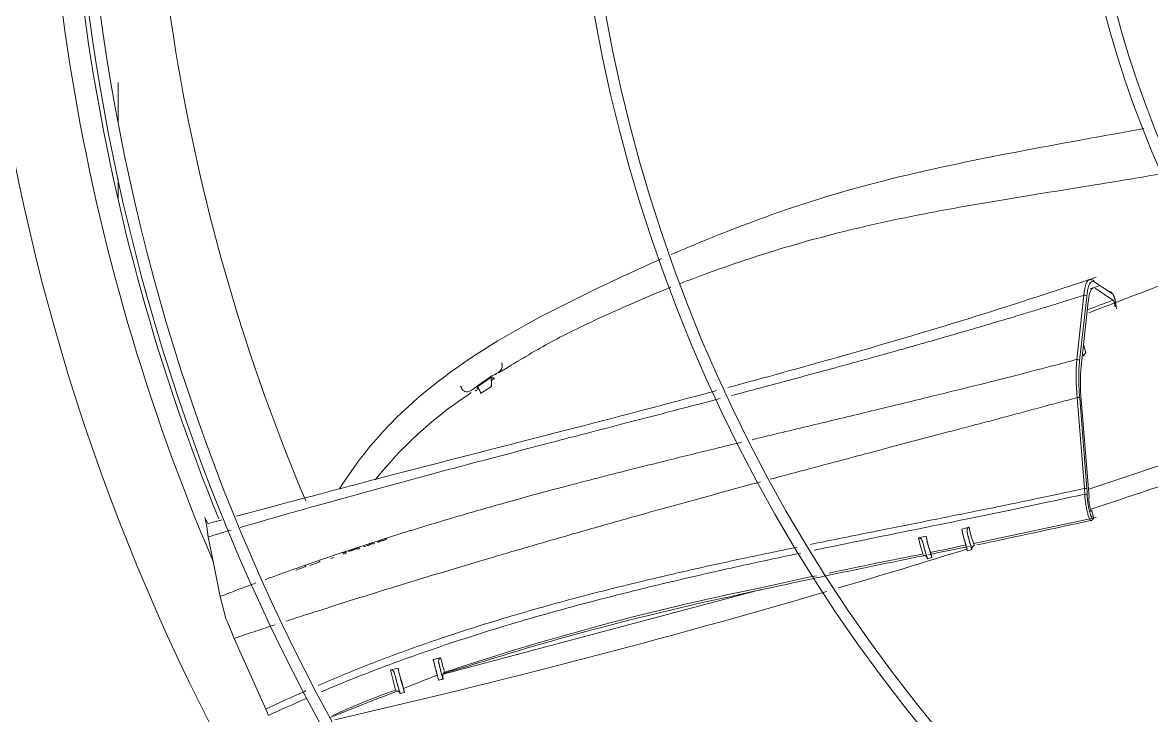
# Model space of a CAD drawing. Header units: millimetres. Extents: x 113490 to 142599, y -20467 to 115.
# Drawn here: x 129638.7 to 129887.5, y -11575.6 to -11422.9 of the extents above; entities that cross this region are included whole.
import ezdxf

# ---------------------------------------------------------------- set-up
doc = ezdxf.new("R2010")
doc.units = ezdxf.units.MM
doc.layers.add('DV3_0', color=7, linetype='Continuous')

msp = doc.modelspace()

# ---------------------------------------------------------------- linework, layer by layer
at = {"layer": 'DV3_0', "color": 7, "linetype": 'Continuous', "lineweight": 15}
for p, q in [((129659.75, -11444.84), (129659.75, -11436.07)), ((129659.75, -11461.9), (129659.75, -11457.32)), ((129876.13, -11480.84), (129873.94, -11481.54)), ((129874.85, -11479.98), (129878.64, -11482.54)), ((129878.97, -11484.07), (129875.04, -11481.39)), ((129873.54, -11484.4), (129871.96, -11498.62)), ((129878.45, -11482.22), (129878.45, -11482.22)), ((129872.98, -11495.66), (129872.49, -11493.83)), ((129743.59, -11500.06), (129744.98, -11499.25)), ((129741.82, -11500.95), (129738.93, -11502.95)), ((129736.6, -11505.13), (129737.57, -11504.37)), ((129738.93, -11502.95), (129739, -11503.09)), ((129739.63, -11504.58), (129742.05, -11503.1)), ((129871.98, -11506.04), (129873.7, -11527.45)), ((129692.72, -11529.82), (129685.81, -11531.64)), ((129874.67, -11531.96), (129874.3, -11530.37)), ((129678.88, -11531.96), (129679.52, -11533.29)), ((129679.33, -11534.02), (129679.62, -11536.21)), ((129679.62, -11533.27), (129679.52, -11533.29)), ((129682.59, -11532.49), (129681.4, -11532.81)), ((129845.66, -11534.53), (129847.28, -11534.08)), ((129848.29, -11537.66), (129875.31, -11531.98)), ((129679.62, -11536.21), (129680.71, -11541.62)), ((129718.73, -11536.75), (129718.32, -11536.91)), ((129718.8, -11536.75), (129718.61, -11536.88)), ((129718.99, -11536.59), (129718.73, -11536.75)), ((129836.13, -11536.47), (129836.82, -11536.28)), ((129836.82, -11536.28), (129837.79, -11536.04)), ((129837.8, -11536.09), (129836.82, -11536.28)), ((129837.8, -11536.09), (129837.79, -11536.04)), ((129712.13, -11538.88), (129710.47, -11539.42)), ((129712.14, -11538.93), (129710.89, -11539.34)), ((129712.47, -11538.73), (129712.13, -11538.88)), ((129712.41, -11538.81), (129712.14, -11538.93)), ((129712.6, -11538.67), (129712.41, -11538.81)), ((129712.54, -11538.99), (129712.8, -11538.84)), ((129712.8, -11538.84), (129713.04, -11538.61)), ((129713.94, -11538.32), (129714.26, -11538.37)), ((129714.98, -11537.97), (129714.49, -11538.09)), ((129714.94, -11538.08), (129714.58, -11538.16)), ((129715.21, -11537.99), (129714.94, -11538.08)), ((129715.26, -11537.88), (129714.98, -11537.97)), ((129715.55, -11537.85), (129715.21, -11537.99)), ((129715.67, -11537.71), (129715.26, -11537.88)), ((129715.74, -11537.71), (129715.55, -11537.85)), ((129715.85, -11537.57), (129715.74, -11537.71)), ((129716, -11537.82), (129716.24, -11537.59)), ((129716.9, -11537.24), (129717, -11537.35)), ((129717, -11537.35), (129717.32, -11537.4)), ((129717.41, -11537.19), (129717.24, -11537.13)), ((129717.55, -11537.12), (129717.28, -11537.14)), ((129718.05, -11537), (129717.55, -11537.12)), ((129718, -11537.11), (129717.64, -11537.19)), ((129718.28, -11537.03), (129718, -11537.11)), ((129718.32, -11536.91), (129718.05, -11537)), ((129718.61, -11536.88), (129718.28, -11537.03)), ((129846.93, -11539.26), (129847.9, -11539.01)), ((129680.71, -11541.62), (129682.23, -11549.36)), ((129704.01, -11541.79), (129704.25, -11541.59)), ((129706.65, -11540.95), (129707.27, -11540.74)), ((129709.91, -11539.6), (129709.29, -11539.8)), ((129709.36, -11540.06), (129709.98, -11539.86)), ((129709.98, -11539.86), (129709.85, -11539.4)), ((129838.09, -11541.02), (129839.06, -11540.78)), ((129698.89, -11543.55), (129700.55, -11542.99)), ((129700.55, -11542.99), (129700.89, -11542.83)), ((129700.89, -11542.83), (129701.14, -11542.63)), ((129702.01, -11542.5), (129703.67, -11541.94)), ((129703.67, -11541.94), (129704.01, -11541.79)), ((129801.48, -11547.85), (129731.36, -11566.45)), ((129800.26, -11547.66), (129802.99, -11547.07)), ((129682.23, -11549.36), (129683.13, -11552.7)), ((129683.13, -11552.7), (129683.46, -11554.25)), ((129683.46, -11554.25), (129683.97, -11555.15)), ((129683.97, -11555.15), (129685.34, -11558.58)), ((129685.34, -11558.58), (129692.31, -11574.2)), ((129729.21, -11563.27), (129730.74, -11562.88)), ((129729.21, -11563.27), (129730.86, -11562.89)), ((129719.79, -11565.51), (129721.44, -11565.14)), ((129731.42, -11566.2), (129732.82, -11565.7)), ((129729.63, -11566.88), (129730.09, -11566.73)), ((129730.16, -11566.74), (129729.63, -11566.88)), ((129730.44, -11567.8), (129731.41, -11567.56)), ((129730.45, -11567.77), (129731.41, -11567.53)), ((129731.41, -11567.53), (129731.32, -11567.17)), ((129719.99, -11570.31), (129720.65, -11570.08)), ((129721.91, -11570.73), (129721.89, -11570.64)), ((129721.91, -11570.76), (129722.88, -11570.52)), ((129722.87, -11570.39), (129722.66, -11569.6)), ((129692.31, -11574.2), (129692.91, -11575.57))]:
    msp.add_line(p, q, dxfattribs=at)
at = {"layer": 'DV3_0', "color": 7, "linetype": 'Continuous', "lineweight": 20}
for p, q in [((129871.02, -11497.11), (129872.58, -11482.96)), ((129871.62, -11497.45), (129873.19, -11483.28)), ((129741.9, -11501.09), (129739, -11503.09)), ((129872.71, -11525.54), (129871.11, -11505.5)), ((129873.24, -11525.65), (129871.64, -11505.61)), ((129872.75, -11526.8), (129872.71, -11525.54)), ((129874.67, -11532), (129874.34, -11530.58))]:
    msp.add_line(p, q, dxfattribs=at)
at = {"layer": 'DV3_0', "color": 7, "linetype": 'Continuous', "lineweight": 15}
for centre, radius, start, end in [((130105.24, -11359.99), 477.5, 136.9802, 223.0198), ((130105.24, -11359.99), 456, 136.2282, 225.3442), ((130105.24, -11359.99), 453.5, 135.9912, 225.5589), ((130105.24, -11359.99), 343.5, 135.6595, 225.6229), ((130105.24, -11359.99), 346, 136.506, 225.3203), ((130105.24, -11359.99), 236, 136.9648, 225.2631), ((130105.24, -11359.99), 233.5, 136.5342, 225.7814), ((130105.24, -11359.99), 457, 175.6931, 202.1465), ((129569.11, -10669.83), 871.89, 290.44342, 292.33228), ((129533.74, -10566.14), 980.7, 290.2634, 290.61082), ((129911.03, -11502.21), 39.24, 174.7559, 185.6061), ((129731.32, -11507.47), 12.36, 31.0863, 31.8376), ((129784.21, -11577.14), 86.33, 123.4772, 141.7283), ((130105.24, -11359.99), 551.5, 195.4775, 254.5225), ((129274.22, -9701.77), 1919.9, 288.19223, 289.74418), ((129294.8, -9772.02), 1851.09, 288.2337, 289.91843), ((129863.1, -11531.62), 16.01, 188.8273, 200.2081), ((129874.18, -11532.07), 0.5, 330.9289, 12.9262), ((129861.62, -11531.1), 26.05, 191.8874, 200.9495), ((129860.25, -11531.88), 22.84, 190.619, 201.0388), ((129869.4, -11529.93), 24.19, 190.9795, 199.6375), ((129294.8, -9772.02), 1851.09, 286.43453, 287.35385), ((129690.24, -10805.57), 748.94, 281.43776, 282.05045), ((129848.61, -11538.8), 0.682, 100.6555, 179.6082), ((130140.75, -13086.93), 1576.47, 101.10452, 101.8727), ((129837.34, -11541.1), 0.775, 14.577, 74.918), ((129379, -9548.27), 2043.73, 281.93018, 282.32762), ((130140.75, -13086.93), 1576.47, 101.97651, 102.37149), ((129294.8, -9772.02), 1851.09, 282.88324, 286.35055), ((129917.64, -12121.51), 585.73, 101.56002, 108.39319), ((129582.84, -10575.34), 996.79, 282.07121, 282.67051), ((127897.22, -5475.5), 6361.01, 286.762242, 286.955844), ((129790.98, -11548.14), 63.6, 193.7672, 196.9844), ((129730.82, -11562.68), 0.217, 249.4082, 281.2988), ((129776.45, -11553.68), 57.87, 191.8004, 196.6527), ((129782.19, -11550.91), 62.39, 193.1783, 197.4298), ((129732.43, -11566.87), 1.15, 158.6355, 195.001), ((129732.01, -11567.18), 0.98, 106.1831, 132.1162), ((129770.06, -11554.98), 50.66, 193.4884, 198.1214), ((130066.63, -12438.16), 934.19, 111.14595, 111.60499), ((128596.24, -8765.95), 3021.46, 291.55519, 291.85481), ((129772.17, -11716.99), 155.68, 109.5835, 114.7067)]:
    msp.add_arc(centre, radius, start, end, dxfattribs=at)
at = {"layer": 'DV3_0', "color": 7, "linetype": 'Continuous', "lineweight": 20}
for centre, radius, start, end in [((130105.24, -11359.99), 461.75, 175.5375, 203.1631), ((130096.56, -11360.32), 429.63, 176.1966, 203.0131), ((129916.26, -11500.81), 45.39, 175.3182, 185.9265), ((129853.38, -11527.28), 19.93, 0.7189, 4.7029), ((129458.02, -9651.69), 1926.37, 281.7096, 282.47942), ((129884.95, -11526.44), 39.1, 193.4878, 198.6422), ((129870.8, -11529.61), 34.61, 193.3187, 199.0477), ((129458.02, -9651.69), 1926.37, 281.38636, 281.65762), ((129863.1, -11531.62), 16.01, 200.2081, 203.8309), ((130747.95, -16025.12), 4576.28, 101.47805, 101.75882), ((129941.85, -12223.32), 689.87, 102.60617, 105.9473), ((129786.62, -11550.05), 57.22, 192.9705, 196.4331), ((129771.93, -11553.88), 42.73, 194.0223, 198.1249)]:
    msp.add_arc(centre, radius, start, end, dxfattribs=at)
for centre, major_axis, ratio, start_param, end_param in [((129874.37, -11480.06), (-0.218, -0.45), 0.976139, 2.165143, 3.931409), ((129876.94, -11496.51), (2.47, -16.6), 0.179754, 3.019318, 3.763452), ((129872.71, -11483.35), (-0.498, 0.049), 0.805706, 3.450205, 5.061922), ((129878.02, -11477.26), (0.83, -5.36), 0.179908, -0.200081, -0.039458), ((129871.13, -11497.52), (-0.496, 0.063), 0.833159, 3.472934, 5.046604), ((129872.76, -11525.72), (-0.498, -0.04), 0.37387, 3.336805, 4.768335), ((129872.82, -11527.11), (-0.5, -0.005), 0.617283, 3.372309, 4.844377), ((129874.18, -11532.07), (-0.437, 0.243), 0.958352, 3.141576, 3.823082), ((129874.18, -11532.07), (-0.487, -0.112), 0.366919, 2.946969, 3.140847), ((129837.44, -11541.03), (0.698, 0.05), 0.984426, 1.359553, 1.70257)]:
    msp.add_ellipse(centre, major_axis=major_axis, ratio=ratio, start_param=start_param, end_param=end_param, dxfattribs=at)
at = {"layer": 'DV3_0', "color": 7, "linetype": 'Continuous', "lineweight": 15}
for centre, major_axis, ratio, start_param, end_param in [((129878.16, -11482.62), (-0.319, -0.385), 0.964026, 2.39814, 4.055708), ((128593.16, -12010.67), (1052.8, 567.59), 0.529579, -0.151955, -0.148725), ((129874.18, -11532.07), (-0.437, 0.243), 0.958352, 2.27676, 3.141576), ((129838.32, -11537.87), (-0.74, 2.91), 0.031385, 0.880663, 3.86689), ((129846.19, -11536.35), (-0.74, 2.91), 0.031385, 0.886622, 3.141589), ((129847.16, -11536.11), (-0.74, 2.91), 0.031385, 1.37262, 3.36681), ((129837.36, -11538.12), (-0.74, 2.91), 0.031385, 1.377637, 3.141593), ((129729.7, -11564.89), (-0.74, 2.91), 0.031385, 0.97146, 3.141593), ((129722.07, -11567.32), (-0.81, 3.2), 0.031385, 0.813261, 3.41258), ((129730.67, -11564.65), (-0.74, 2.91), 0.031385, 1.418641, 3.277547), ((129721.1, -11567.56), (-0.81, 3.2), 0.031385, 1.319686, 3.141593)]:
    msp.add_ellipse(centre, major_axis=major_axis, ratio=ratio, start_param=start_param, end_param=end_param, dxfattribs=at)
for points, knots in [([(129885.81, -11446.21), (129883.72, -11446.6), (129881.64, -11446.98), (129869.59, -11449.17), (129859.71, -11450.94), (129840.18, -11454.88), (129830.56, -11457.04), (129811.8, -11462.32), (129802.68, -11465.47), (129789.67, -11470.59), (129785.63, -11472.26), (129781.63, -11474)], [0.0988758, 0.0988758, 0.0988758, 0.0988758, 0.125, 0.125, 0.25, 0.25, 0.375, 0.375, 0.5, 0.5, 0.5569003, 0.5569003, 0.5569003, 0.5569003]), ([(129783.56, -11480.41), (129785.58, -11479.62), (129793.98, -11476.44), (129809.51, -11471.34), (129830.31, -11466.23), (129851.65, -11462.37), (129871.6, -11459.2), (129884.74, -11457.07), (129890.58, -11456.01)], [0.2428611, 0.2428611, 0.2428611, 0.2428611, 0.2795611, 0.3948142, 0.5195556, 0.6421753, 0.7617357, 0.8637565, 0.8637565, 0.8637565, 0.8637565]), ([(129779.59, -11474.9), (129775.48, -11476.71), (129771.4, -11478.58), (129758.63, -11484.63), (129749.98, -11488.98), (129733.82, -11498.96), (129726.3, -11504.6), (129715.6, -11515.6), (129711.8, -11520.37), (129708.54, -11525.66)], [0.5665409, 0.5665409, 0.5665409, 0.5665409, 0.625, 0.625, 0.75, 0.75, 0.875, 0.875, 0.9567536, 0.9567536, 0.9567536, 0.9567536]), ([(129875.28, -11479.01), (129864.96, -11482.42), (129847.49, -11488.17), (129819.86, -11496.26), (129802.2, -11501.13), (129794.12, -11503.31)], [0, 0, 0, 0, 0.1564497, 0.3139341, 0.4468591, 0.4468591, 0.4468591, 0.4468591]), ([(129873.7, -11479.55), (129873.72, -11479.54), (129873.8, -11479.51), (129873.92, -11479.5), (129874.06, -11479.52), (129874.16, -11479.57), (129874.21, -11479.59)], [0.7789943, 0.7789943, 0.7789943, 0.7789943, 0.8174029, 0.8795263, 0.9404048, 1, 1, 1, 1]), ([(129744.98, -11499.25), (129748.72, -11496.96), (129754.86, -11493.23), (129764.65, -11488.5), (129773.4, -11484.55), (129778.81, -11482.3), (129781.56, -11481.2)], [0, 0, 0, 0, 0.0674341, 0.1313492, 0.1805317, 0.2307038, 0.2307038, 0.2307038, 0.2307038]), ([(129874.58, -11481.36), (129874.56, -11481.37), (129874.47, -11481.41), (129874.3, -11481.55), (129874.1, -11481.86), (129873.92, -11482.31), (129873.79, -11482.75), (129873.71, -11483.16), (129873.65, -11483.47), (129873.59, -11483.89), (129873.56, -11484.22), (129873.54, -11484.4)], [0.2206589, 0.2206589, 0.2206589, 0.2206589, 0.2457421, 0.3663177, 0.4945423, 0.6134411, 0.7461812, 0.7911285, 0.8485935, 0.918337, 1, 1, 1, 1]), ([(129878.81, -11482.62), (129878.83, -11482.63), (129878.88, -11482.64), (129878.95, -11482.7), (129879.02, -11482.8), (129879.08, -11482.92), (129879.15, -11483.06), (129879.21, -11483.2), (129879.26, -11483.35), (129879.3, -11483.5), (129879.35, -11483.64), (129879.39, -11483.78), (129879.43, -11483.94), (129879.47, -11484.13), (129879.52, -11484.34), (129879.57, -11484.59), (129879.61, -11484.85), (129879.66, -11485.12), (129879.7, -11485.38), (129879.73, -11485.66), (129879.75, -11485.84), (129879.76, -11485.94)], [0, 0, 0, 0, 0.070656, 0.138985, 0.205034, 0.267514, 0.324952, 0.376491, 0.422024, 0.462559, 0.49991, 0.536192, 0.5739, 0.615856, 0.664062, 0.718193, 0.775155, 0.831278, 0.884322, 0.938551, 1, 1, 1, 1]), ([(129879.45, -11485.52), (129879.44, -11485.47), (129879.43, -11485.37), (129879.41, -11485.23), (129879.39, -11485.08), (129879.37, -11484.95), (129879.34, -11484.77), (129879.29, -11484.57), (129879.23, -11484.35), (129879.18, -11484.22), (129879.13, -11484.13), (129879.1, -11484.08), (129879.06, -11484.05), (129879.03, -11484.03), (129879, -11484.04), (129878.98, -11484.06), (129878.97, -11484.07)], [0, 0, 0, 0, 0.061484, 0.120759, 0.17791, 0.233099, 0.286578, 0.387652, 0.494958, 0.599985, 0.656741, 0.717347, 0.789284, 0.851454, 0.928238, 1, 1, 1, 1]), ([(129872.96, -11495.58), (129872.98, -11495.67), (129872.9, -11495.83), (129872.62, -11496.03), (129872.43, -11496.1), (129872.32, -11496.14)], [0.5009267, 0.5009267, 0.5009267, 0.5009267, 0.7479007, 0.8535179, 1, 1, 1, 1]), ([(129872.34, -11496.1), (129872.37, -11496.09), (129872.44, -11496.07), (129872.53, -11496.07), (129872.58, -11496.09), (129872.61, -11496.11), (129872.62, -11496.13), (129872.63, -11496.16), (129872.61, -11496.19), (129872.58, -11496.24), (129872.5, -11496.29), (129872.43, -11496.32), (129872.4, -11496.33)], [0, 0, 0, 0, 0.124634, 0.249634, 0.374563, 0.424786, 0.500012, 0.562745, 0.625486, 0.750415, 0.875412, 1, 1, 1, 1]), ([(129744.28, -11497.89), (129744.3, -11497.94), (129744.32, -11498.03), (129744.35, -11498.16), (129744.38, -11498.29), (129744.39, -11498.41), (129744.39, -11498.53), (129744.39, -11498.64), (129744.38, -11498.8), (129744.33, -11499.01), (129744.19, -11499.3), (129743.94, -11499.63), (129743.53, -11499.99), (129743.11, -11500.26), (129742.74, -11500.46), (129742.48, -11500.59), (129742.27, -11500.69), (129742.11, -11500.77), (129742.03, -11500.81), (129741.96, -11500.85), (129741.88, -11500.9), (129741.84, -11500.93), (129741.82, -11500.95)], [0, 0, 0, 0, 0.032328, 0.063073, 0.092245, 0.119888, 0.146068, 0.170876, 0.194414, 0.256978, 0.319523, 0.419318, 0.545451, 0.702088, 0.765789, 0.831971, 0.904287, 0.924636, 0.944337, 0.963782, 0.98257, 1, 1, 1, 1]), ([(129741.9, -11501.09), (129741.91, -11501.16), (129741.93, -11501.31), (129741.96, -11501.52), (129741.98, -11501.73), (129742, -11501.92), (129742.02, -11502.11), (129742.03, -11502.29), (129742.03, -11502.46), (129742.03, -11502.61), (129742.02, -11502.75), (129742, -11502.88), (129741.98, -11502.99), (129741.95, -11503.08), (129741.91, -11503.16), (129741.86, -11503.22), (129741.82, -11503.24), (129741.8, -11503.25)], [0, 0, 0, 0, 0.0319985, 0.0644103, 0.0972083, 0.1303695, 0.1638756, 0.1977141, 0.2318782, 0.2663682, 0.3011914, 0.3363627, 0.3719057, 0.4078521, 0.444243, 0.4811279, 0.5185658, 0.5185658, 0.5185658, 0.5185658]), ([(129742.51, -11501.17), (129742.55, -11501.21), (129742.61, -11501.29), (129742.65, -11501.41), (129742.6, -11501.44), (129742.46, -11501.37), (129742.32, -11501.27), (129742.17, -11501.15), (129742.05, -11501.07), (129741.98, -11501.05), (129741.93, -11501.06), (129741.91, -11501.08), (129741.9, -11501.09)], [0, 0, 0, 0, 0.126378, 0.21914, 0.466092, 0.602057, 0.745168, 0.891066, 0.957479, 0.981985, 0.99081, 1, 1, 1, 1]), ([(129742.51, -11501.17), (129742.51, -11501.2), (129742.5, -11501.26), (129742.48, -11501.34), (129742.46, -11501.4), (129742.43, -11501.46), (129742.4, -11501.51), (129742.37, -11501.55), (129742.33, -11501.58), (129742.29, -11501.6), (129742.25, -11501.61), (129742.2, -11501.62), (129742.15, -11501.61), (129742.1, -11501.6), (129742.04, -11501.57), (129741.99, -11501.55), (129741.96, -11501.53)], [0, 0, 0, 0, 0.0396478, 0.0788683, 0.1176969, 0.1561688, 0.1943187, 0.232181, 0.2697894, 0.3071769, 0.3443762, 0.3814187, 0.4183352, 0.4551558, 0.4919094, 0.5415641, 0.5415641, 0.5415641, 0.5415641]), ([(129791.61, -11503.98), (129790.79, -11504.21), (129778.99, -11507.37), (129754.71, -11513.7), (129721.78, -11522.09), (129702.15, -11527.31), (129692.72, -11529.82)], [0.4606216, 0.4606216, 0.4606216, 0.4606216, 0.474258, 0.6546603, 0.8594124, 1, 1, 1, 1]), ([(129738.93, -11502.95), (129738.87, -11502.99), (129738.72, -11503.1), (129738.42, -11503.34), (129738.05, -11503.65), (129737.51, -11504.01), (129736.9, -11504.31), (129736.19, -11504.26), (129735.57, -11503.79), (129735.35, -11503.3), (129735.22, -11503)], [0, 0, 0, 0, 0.04318, 0.110156, 0.237581, 0.354066, 0.528948, 0.673893, 0.807982, 1, 1, 1, 1]), ([(129739, -11503.09), (129738.99, -11503.1), (129738.96, -11503.14), (129738.95, -11503.19), (129738.93, -11503.27), (129738.92, -11503.36), (129738.9, -11503.49), (129738.88, -11503.67), (129738.82, -11503.85), (129738.73, -11504.02), (129738.57, -11504.1), (129738.48, -11503.94), (129738.44, -11503.87)], [0, 0, 0, 0, 0.012152, 0.036167, 0.072819, 0.121928, 0.182541, 0.276734, 0.444448, 0.565014, 0.79299, 1, 1, 1, 1]), ([(129738.44, -11503.87), (129738.44, -11503.87), (129738.45, -11503.89), (129738.47, -11503.92), (129738.49, -11503.94), (129738.51, -11503.97), (129738.52, -11503.99), (129738.53, -11503.99)], [0, 0, 0, 0, 0.0162808, 0.0362064, 0.0597339, 0.0868175, 0.1174109, 0.1174109, 0.1174109, 0.1174109]), ([(129739, -11503.09), (129739.02, -11503.15), (129739.08, -11503.27), (129739.16, -11503.43), (129739.23, -11503.58), (129739.3, -11503.72), (129739.36, -11503.84), (129739.42, -11503.96), (129739.48, -11504.07), (129739.53, -11504.16), (129739.57, -11504.24), (129739.61, -11504.31), (129739.65, -11504.37), (129739.68, -11504.42), (129739.71, -11504.45), (129739.73, -11504.48), (129739.75, -11504.49), (129739.76, -11504.49), (129739.77, -11504.49), (129739.77, -11504.49)], [0, 0, 0, 0, 0.0318903, 0.0633931, 0.0945091, 0.1252398, 0.1555879, 0.1855574, 0.2151535, 0.2443828, 0.2732533, 0.3017752, 0.3299622, 0.3578293, 0.3853906, 0.4126604, 0.4396522, 0.4663794, 0.4748855, 0.4748855, 0.4748855, 0.4748855]), ([(129873.7, -11527.45), (129873.69, -11527.47), (129873.69, -11527.52), (129873.68, -11527.6), (129873.67, -11527.7), (129873.67, -11527.87), (129873.68, -11528.07), (129873.69, -11528.33), (129873.72, -11528.59), (129873.77, -11528.96), (129873.85, -11529.42), (129873.97, -11529.92), (129874.08, -11530.24), (129874.17, -11530.43), (129874.22, -11530.51), (129874.26, -11530.55), (129874.29, -11530.57), (129874.32, -11530.58), (129874.34, -11530.58), (129874.34, -11530.58)], [0, 0, 0, 0, 0.024695, 0.053782, 0.087879, 0.127694, 0.203988, 0.253847, 0.318526, 0.37839, 0.501334, 0.62403, 0.747508, 0.806312, 0.8729, 0.899948, 0.936287, 0.974327, 1, 1, 1, 1]), ([(129874.34, -11530.58), (129874.35, -11530.57), (129874.35, -11530.57), (129874.35, -11530.57), (129874.33, -11530.56), (129874.3, -11530.55), (129874.23, -11530.54), (129874.15, -11530.53), (129874.05, -11530.54), (129873.95, -11530.55), (129873.88, -11530.56), (129873.84, -11530.57)], [0, 0, 0, 0, 0.087092, 0.172213, 0.257026, 0.380631, 0.50268, 0.627614, 0.750237, 0.875771, 1, 1, 1, 1]), ([(129846.93, -11535.56), (129846.91, -11535.51), (129846.89, -11535.41), (129846.86, -11535.26), (129846.85, -11535.13), (129846.83, -11535), (129846.83, -11534.83), (129846.84, -11534.65), (129846.9, -11534.45), (129846.97, -11534.3), (129847.07, -11534.19), (129847.17, -11534.12), (129847.24, -11534.09), (129847.28, -11534.08)], [0, 0, 0, 0, 0.088851, 0.173568, 0.254282, 0.331144, 0.404329, 0.55088, 0.680167, 0.780153, 0.868435, 0.936175, 1, 1, 1, 1]), ([(129874.29, -11532.55), (129874.28, -11532.56), (129874.27, -11532.59), (129874.24, -11532.62), (129874.22, -11532.64), (129874.2, -11532.66), (129874.17, -11532.67), (129874.15, -11532.67), (129874.1, -11532.65), (129874.02, -11532.6), (129873.94, -11532.49), (129873.91, -11532.42)], [0, 0, 0, 0, 0.0206902, 0.0405381, 0.0595432, 0.0777058, 0.0950265, 0.1115061, 0.1271451, 0.1930185, 0.2534069, 0.2534069, 0.2534069, 0.2534069]), ([(129836.13, -11536.47), (129836.15, -11536.46), (129836.19, -11536.45), (129836.25, -11536.45), (129836.3, -11536.45), (129836.39, -11536.46), (129836.51, -11536.5), (129836.64, -11536.6), (129836.78, -11536.74), (129836.89, -11536.92), (129836.98, -11537.12), (129837.06, -11537.34), (129837.1, -11537.5), (129837.12, -11537.58)], [0, 0, 0, 0, 0.032379, 0.064877, 0.098196, 0.132989, 0.220633, 0.319533, 0.44843, 0.594641, 0.718998, 0.853852, 1, 1, 1, 1]), ([(129848.48, -11538.08), (129848.46, -11538.08), (129848.42, -11538.09), (129848.35, -11538.12), (129848.2, -11538.2), (129848.07, -11538.35), (129847.98, -11538.52), (129847.93, -11538.66), (129847.91, -11538.77), (129847.9, -11538.87), (129847.9, -11538.91), (129847.9, -11538.94)], [0, 0, 0, 0, 0.0308, 0.062191, 0.13033, 0.312414, 0.440895, 0.587725, 0.713605, 0.850761, 1, 1, 1, 1]), ([(129730.47, -11564.23), (129730.46, -11564.18), (129730.43, -11564.08), (129730.41, -11563.94), (129730.39, -11563.8), (129730.39, -11563.64), (129730.4, -11563.46), (129730.43, -11563.28), (129730.49, -11563.14), (129730.57, -11563.03), (129730.65, -11562.94), (129730.71, -11562.9), (129730.74, -11562.88)], [0, 0, 0, 0, 0.101988, 0.199112, 0.29162, 0.379801, 0.524136, 0.654838, 0.75935, 0.85428, 0.929517, 1, 1, 1, 1]), ([(129719.79, -11565.51), (129719.81, -11565.51), (129719.85, -11565.5), (129719.91, -11565.5), (129719.97, -11565.51), (129720.06, -11565.53), (129720.17, -11565.58), (129720.31, -11565.69), (129720.44, -11565.85), (129720.55, -11566.05), (129720.65, -11566.28), (129720.73, -11566.52), (129720.78, -11566.7), (129720.8, -11566.79)], [0, 0, 0, 0, 0.029358, 0.059261, 0.090527, 0.123873, 0.209457, 0.309205, 0.438254, 0.585956, 0.712395, 0.850229, 1, 1, 1, 1]), ([(129721, -11570.26), (129721.02, -11570.25), (129721.05, -11570.24), (129721.11, -11570.23), (129721.16, -11570.22), (129721.24, -11570.22), (129721.34, -11570.23), (129721.51, -11570.27), (129721.67, -11570.37), (129721.79, -11570.49), (129721.85, -11570.58), (129721.87, -11570.62), (129721.89, -11570.64)], [0, 0, 0, 0, 0.050319, 0.100915, 0.151856, 0.203202, 0.306476, 0.420612, 0.688125, 0.841016, 0.929395, 1, 1, 1, 1])]:
    msp.add_open_spline(points, degree=3, knots=knots, dxfattribs=at)
at = {"layer": 'DV3_0', "color": 7, "linetype": 'Continuous', "lineweight": 20}
for points, knots in [([(129872.58, -11482.96), (129872.58, -11482.88), (129872.59, -11482.74), (129872.61, -11482.55), (129872.63, -11482.39), (129872.65, -11482.25), (129872.66, -11482.15), (129872.69, -11481.93), (129872.74, -11481.64), (129872.84, -11481.13), (129872.97, -11480.61), (129873.17, -11480.11), (129873.39, -11479.76), (129873.58, -11479.6), (129873.68, -11479.56), (129873.7, -11479.55)], [0, 0, 0, 0, 0.0298431, 0.0562608, 0.079214, 0.0986714, 0.1146082, 0.1270052, 0.1941541, 0.2536274, 0.3863546, 0.5051986, 0.6334618, 0.7540799, 0.7789943, 0.7789943, 0.7789943, 0.7789943]), ([(129872.58, -11482.96), (129871.67, -11483.24), (129869.84, -11483.82), (129867.05, -11484.69), (129864.17, -11485.59), (129861.2, -11486.49), (129858.15, -11487.42), (129855.01, -11488.36), (129851.78, -11489.32), (129848.46, -11490.3), (129845.05, -11491.29), (129841.55, -11492.3), (129837.96, -11493.32), (129834.29, -11494.37), (129828.13, -11496.09), (129818.69, -11498.7), (129806.81, -11501.91), (129798.61, -11504.08), (129794.92, -11505.06)], [0, 0, 0, 0, 0.014183, 0.0288022, 0.0438596, 0.0593574, 0.0752979, 0.0916834, 0.108516, 0.1257975, 0.14353, 0.1617153, 0.1803553, 0.199452, 0.2190068, 0.2761651, 0.3462044, 0.4033553, 0.4033553, 0.4033553, 0.4033553]), ([(129871.02, -11497.11), (129869.82, -11497.43), (129865.82, -11498.49), (129858.72, -11500.33), (129849.39, -11502.68), (129839.1, -11505.23), (129827.76, -11507.99), (129815.58, -11510.92), (129806.01, -11513.22), (129800.6, -11514.52), (129799.45, -11514.8)], [0, 0, 0, 0, 0.0191542, 0.0640617, 0.113509, 0.1678338, 0.2276236, 0.293451, 0.3607122, 0.3789398, 0.3789398, 0.3789398, 0.3789398]), ([(129871.64, -11505.61), (129871.61, -11505.25), (129871.56, -11504.53), (129871.5, -11503.49), (129871.46, -11502.49), (129871.43, -11501.53), (129871.43, -11500.61), (129871.45, -11499.74), (129871.48, -11498.92), (129871.54, -11498.14), (129871.59, -11497.67), (129871.62, -11497.45)], [0, 0, 0, 0, 0.109418, 0.218488, 0.328111, 0.438, 0.54803, 0.65855, 0.771091, 0.885182, 1, 1, 1, 1]), ([(129792.44, -11505.71), (129790.24, -11506.29), (129786.35, -11507.31), (129779.36, -11509.13), (129771.7, -11511.12), (129763.17, -11513.34), (129753.21, -11515.94), (129741.84, -11518.92), (129728.75, -11522.4), (129715.94, -11525.87), (129705.51, -11528.76), (129697.46, -11531.04), (129691.96, -11532.61), (129688.35, -11533.66), (129686.68, -11534.14)], [0.4161929, 0.4161929, 0.4161929, 0.4161929, 0.4501907, 0.4764166, 0.5245765, 0.5686568, 0.6086149, 0.6787752, 0.7448018, 0.8115932, 0.8776529, 0.9069317, 0.9370804, 0.9632634, 0.9632634, 0.9632634, 0.9632634]), ([(129871.11, -11505.5), (129869.76, -11505.87), (129867.05, -11506.6), (129863, -11507.7), (129858.94, -11508.78), (129854.88, -11509.87), (129850.82, -11510.95), (129846.76, -11512.02), (129839.6, -11513.92), (129828.52, -11516.84), (129817.11, -11519.87), (129808.48, -11522.17), (129805.13, -11523.07), (129803.47, -11523.52)], [0, 0, 0, 0, 0.0217234, 0.0434514, 0.0651837, 0.0869197, 0.1086594, 0.1304026, 0.1521493, 0.2236007, 0.3082973, 0.3353966, 0.3621618, 0.3621618, 0.3621618, 0.3621618]), ([(129797.12, -11515.36), (129795.17, -11515.83), (129789.8, -11517.13), (129781.37, -11519.2), (129772.15, -11521.51), (129763.89, -11523.63), (129756.51, -11525.57), (129749.9, -11527.36), (129743.91, -11529.02), (129738.3, -11530.61), (129732.82, -11532.21), (129727.35, -11533.86), (129721.85, -11535.55), (129716.39, -11537.29), (129710.95, -11539.06), (129705.43, -11540.92), (129699.6, -11542.94), (129695.13, -11544.54), (129692.58, -11545.47), (129692.13, -11545.64)], [0.3911704, 0.3911704, 0.3911704, 0.3911704, 0.4219505, 0.4760424, 0.5241516, 0.5674854, 0.6062973, 0.6407511, 0.6718307, 0.7009715, 0.72961, 0.7586398, 0.7878647, 0.8169556, 0.8456389, 0.874599, 0.9053004, 0.9392274, 0.9465458, 0.9465458, 0.9465458, 0.9465458]), ([(129801.33, -11524.1), (129800.76, -11524.25), (129795.86, -11525.58), (129786.62, -11528.09), (129774.33, -11531.5), (129762.68, -11534.8), (129751.93, -11537.89), (129741.57, -11540.93), (129731.71, -11543.87), (129722.26, -11546.74), (129712.94, -11549.63), (129705.4, -11552.01), (129699.96, -11553.76), (129697.63, -11554.51), (129696.7, -11554.82)], [0.3735983, 0.3735983, 0.3735983, 0.3735983, 0.3827721, 0.4523653, 0.5223247, 0.580713, 0.6402671, 0.6958477, 0.7484166, 0.7999318, 0.8492257, 0.8999629, 0.9226776, 0.9379893, 0.9379893, 0.9379893, 0.9379893]), ([(129872.71, -11525.54), (129871.43, -11525.82), (129867.18, -11526.74), (129859.64, -11528.33), (129849.73, -11530.36), (129838.76, -11532.57), (129826.59, -11534.99), (129817.64, -11536.79), (129812.72, -11537.79), (129812.3, -11537.87)], [0, 0, 0, 0, 0.0210593, 0.0696993, 0.1235028, 0.183056, 0.2489584, 0.3224962, 0.3293416, 0.3293416, 0.3293416, 0.3293416]), ([(129872.75, -11526.8), (129870.22, -11527.35), (129864.98, -11528.5), (129856.87, -11530.2), (129848.26, -11531.98), (129836.88, -11534.3), (129825.1, -11536.68), (129816.36, -11538.49), (129813.1, -11539.17)], [0, 0, 0, 0, 0.0417012, 0.0860656, 0.1330959, 0.1827939, 0.2725774, 0.3260678, 0.3260678, 0.3260678, 0.3260678]), ([(129873.91, -11532.42), (129873.87, -11532.35), (129873.78, -11532.19), (129873.66, -11531.87), (129873.53, -11531.48), (129873.36, -11530.89), (129873.16, -11530.04), (129872.99, -11529.1), (129872.89, -11528.35), (129872.83, -11527.86), (129872.79, -11527.46), (129872.77, -11527.12), (129872.76, -11526.91), (129872.75, -11526.8)], [0.2534069, 0.2534069, 0.2534069, 0.2534069, 0.3175249, 0.3785502, 0.4412392, 0.5027172, 0.6254039, 0.7493043, 0.8107487, 0.8740286, 0.9140105, 0.9560016, 1, 1, 1, 1]), ([(129809.38, -11538.47), (129805.63, -11539.24), (129796.12, -11541.23), (129780.71, -11544.64), (129763.77, -11548.77), (129747.97, -11553.13), (129733.87, -11557.5), (129721.19, -11561.92), (129711.32, -11565.76), (129705.66, -11568.15), (129703.82, -11568.94)], [0.3452723, 0.3452723, 0.3452723, 0.3452723, 0.406586, 0.5009576, 0.5981454, 0.6857366, 0.7633916, 0.8342268, 0.9005803, 0.9325562, 0.9325562, 0.9325562, 0.9325562]), ([(129810.2, -11539.77), (129809.07, -11540.01), (129803.02, -11541.29), (129791.54, -11543.79), (129777.85, -11546.97), (129765.91, -11549.97), (129753.36, -11553.34), (129738.25, -11557.81), (129723.52, -11562.83), (129712.31, -11567.12), (129706.98, -11569.31), (129704.5, -11570.36)], [0.3419243, 0.3419243, 0.3419243, 0.3419243, 0.3606127, 0.4412254, 0.5306463, 0.5863802, 0.6389306, 0.739368, 0.8394667, 0.8887403, 0.9320126, 0.9320126, 0.9320126, 0.9320126]), ([(129690.11, -11546.38), (129688.87, -11546.84), (129686.24, -11547.83), (129683.61, -11548.83), (129682.23, -11549.36)], [0.95740736, 0.95740736, 0.95740736, 0.95740736, 0.97745289, 1, 1, 1, 1]), ([(129694.37, -11555.58), (129693.02, -11556.02), (129690.01, -11557.01), (129687, -11558.02), (129685.34, -11558.58)], [0.95067555, 0.95067555, 0.95067555, 0.95067555, 0.97269727, 1, 1, 1, 1]), ([(129701.14, -11570.11), (129700.26, -11570.51), (129697.3, -11571.83), (129694.36, -11573.21), (129692.31, -11574.2)], [0.94812441, 0.94812441, 0.94812441, 0.94812441, 0.96364208, 1, 1, 1, 1])]:
    msp.add_open_spline(points, degree=3, knots=knots, dxfattribs=at)
at = {"layer": 'DV3_0', "color": 7, "linetype": 'Continuous', "lineweight": 15}
msp.add_rational_spline([(129878.15, -11482.23), (129878.47, -11482.11), (129878.76, -11482.28), (129878.81, -11482.62)], [1.21852171348, 0.920082528787, 0.927331319704, 1.24026808623], degree=3, dxfattribs=at)
at = {"layer": 'DV3_0', "color": 7, "linetype": 'Continuous', "lineweight": 20}
msp.add_rational_spline([(129871.11, -11505.5), (129871.37, -11505.47), (129871.58, -11505.52), (129871.64, -11505.61)], [1.11446401249, 0.944538786466, 0.963807843942, 1.17227118492], degree=3, dxfattribs=at)
for points in [[(129874.67, -11532), (129874.65, -11532.03), (129874.61, -11532.08), (129874.55, -11532.11), (129874.48, -11532.1), (129874.41, -11532.05), (129874.33, -11531.96), (129874.25, -11531.83), (129874.17, -11531.67), (129874.08, -11531.47), (129874, -11531.24), (129873.92, -11530.99), (129873.83, -11530.7), (129873.75, -11530.4), (129873.68, -11530.08), (129873.61, -11529.74), (129873.55, -11529.39), (129873.49, -11529.04), (129873.44, -11528.68), (129873.39, -11528.33), (129873.36, -11527.98), (129873.33, -11527.65), (129873.31, -11527.33), (129873.31, -11527.13), (129873.31, -11527.03)], [(129682.59, -11532.48), (129681.6, -11532.74), (129680.61, -11533), (129679.62, -11533.27)], [(129684.67, -11534.73), (129682.99, -11535.22), (129681.31, -11535.72), (129679.62, -11536.21)], [(129701.19, -11571.8), (129698.42, -11573.03), (129695.66, -11574.3), (129692.91, -11575.57)]]:
    msp.add_open_spline(points, degree=3, dxfattribs=at)

doc.saveas('drawing.dxf')
